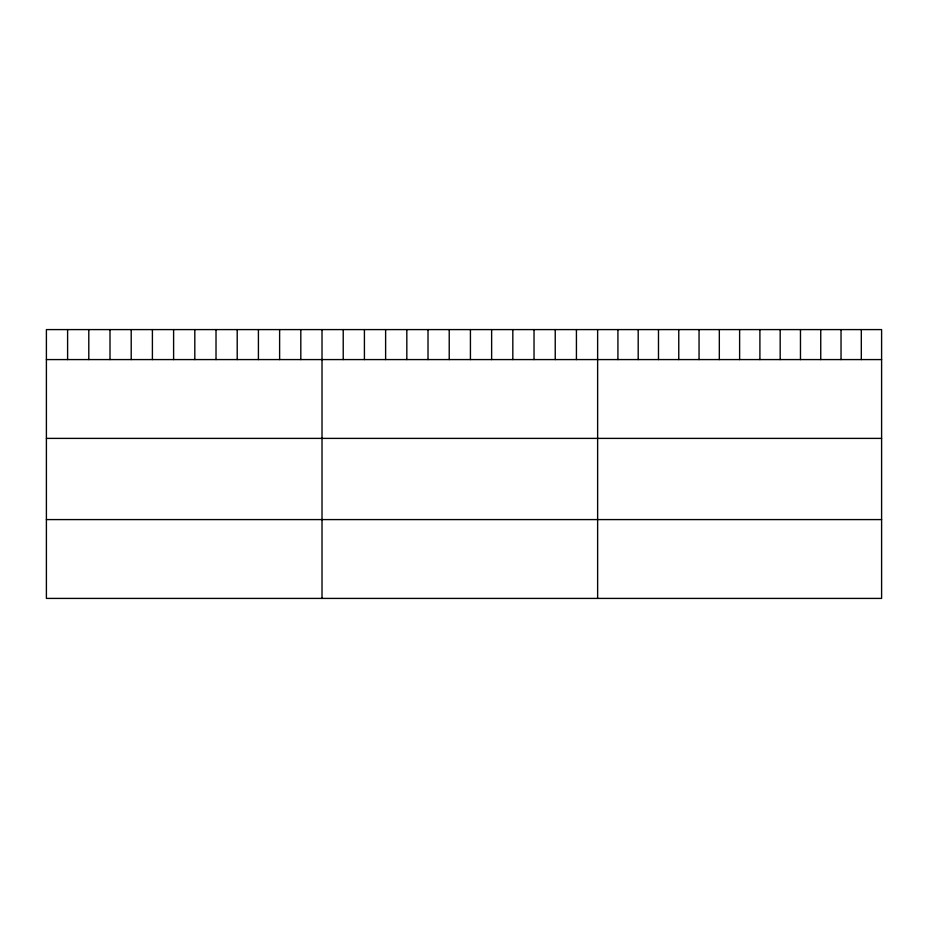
<?xml version="1.0" encoding="UTF-8"?>
<svg xmlns="http://www.w3.org/2000/svg" width="928" height="928" viewBox="0 0 928 928"><rect width="100%" height="100%" fill="white"/><g stroke="black" fill="none" stroke-linecap="round" stroke-linejoin="round"><path stroke-width="1.39" d="M881.6 359.577L881.6 598.409L46.4 598.409L46.4 329.591L881.6 329.591L881.6 359.577L46.4 359.577M46.4 438.387L881.6 438.387M46.4 519.587L881.6 519.587M861.312 329.591L861.312 359.577M841.035 329.591L841.035 359.577M820.746 329.591L820.746 359.577M800.47 329.591L800.47 359.577M780.181 329.591L780.181 359.577M759.904 329.591L759.904 359.577M739.616 329.591L739.616 359.577M719.328 329.591L719.328 359.577M699.051 329.591L699.051 359.577M678.762 329.591L678.762 359.577M658.486 329.591L658.486 359.577M638.197 329.591L638.197 359.577M617.92 329.591L617.92 359.577M597.632 329.591L597.632 598.409M576.427 329.591L576.427 359.577M555.234 329.591L555.234 359.577M534.029 329.591L534.029 359.577M512.824 329.591L512.824 359.577M491.631 329.591L491.631 359.577M470.426 329.591L470.426 359.577M449.222 329.591L449.222 359.577M428.017 329.591L428.017 359.577M406.824 329.591L406.824 359.577M385.619 329.591L385.619 359.577M364.414 329.591L364.414 359.577M343.221 329.591L343.221 359.577M322.016 329.591L322.016 598.409M300.811 329.591L300.811 359.577M279.618 329.591L279.618 359.577M258.413 329.591L258.413 359.577M237.208 329.591L237.208 359.577M216.015 329.591L216.015 359.577M194.81 329.591L194.81 359.577M173.606 329.591L173.606 359.577M152.401 329.591L152.401 359.577M131.208 329.591L131.208 359.577M110.003 329.591L110.003 359.577M88.798 329.591L88.798 359.577M67.605 329.591L67.605 359.577"/></g></svg>
